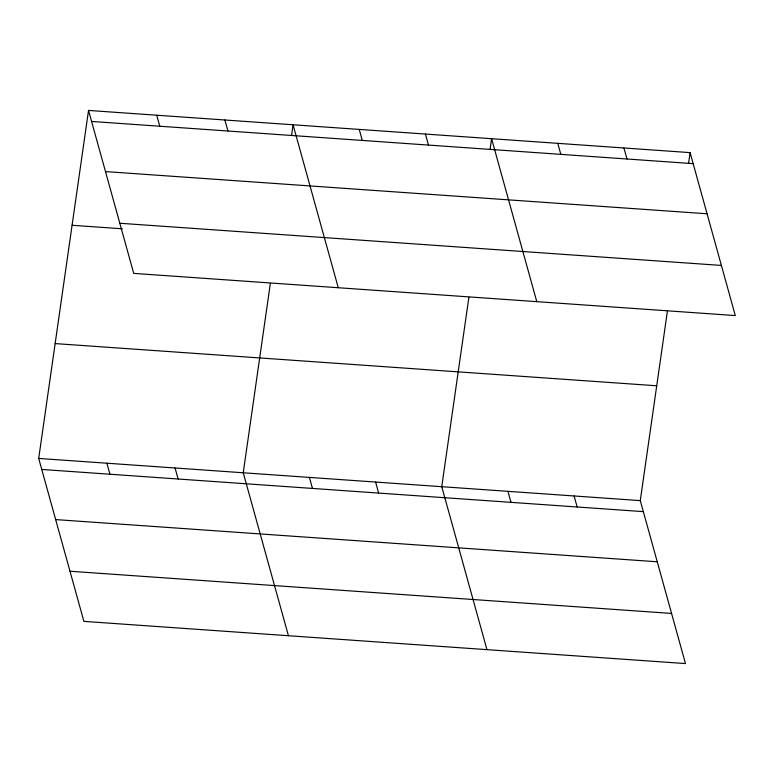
<?xml version="1.0" encoding="UTF-8"?>
<svg xmlns="http://www.w3.org/2000/svg" width="774" height="774" viewBox="0 0 774 774"><rect width="100%" height="100%" fill="white"/><g stroke="black" fill="none" stroke-linecap="round" stroke-linejoin="round"><path stroke-width="1.16" d="M667.401 311.235L640.282 500.614L685.474 663.57L83.892 621.377L38.7 458.431L88.526 110.43L690.108 152.623L735.3 315.569L133.718 273.386L88.526 110.43M270.358 283.39L243.239 472.769L288.431 635.725M291.527 135.537L293.065 124.778L338.257 287.725M468.88 297.313L441.761 486.691L486.952 649.647M490.048 149.459L491.587 138.701L536.779 301.647M688.57 163.382L690.108 152.623M91.584 121.45L693.165 163.643M105.487 171.586L707.068 213.779M119.815 223.251L721.397 265.434M72.088 225.273L122.321 228.794M55.148 343.588L656.729 385.781M38.7 458.431L640.282 500.614M41.757 469.45L643.339 511.633M55.66 519.586L657.242 561.779M69.989 571.241L671.571 613.434M623.931 147.979L626.988 158.999M557.764 143.335L560.821 154.355M574.105 495.979L577.162 506.999M425.41 134.057L428.467 145.077M507.938 491.335L510.995 502.355M359.242 129.413L362.3 140.433M375.584 482.057L378.641 493.077M224.886 119.989L227.943 131.019M309.416 477.413L312.464 488.433M156.706 115.21L159.763 126.23M175.059 467.989L178.117 479.009M106.88 463.21L109.937 474.23"/></g></svg>
